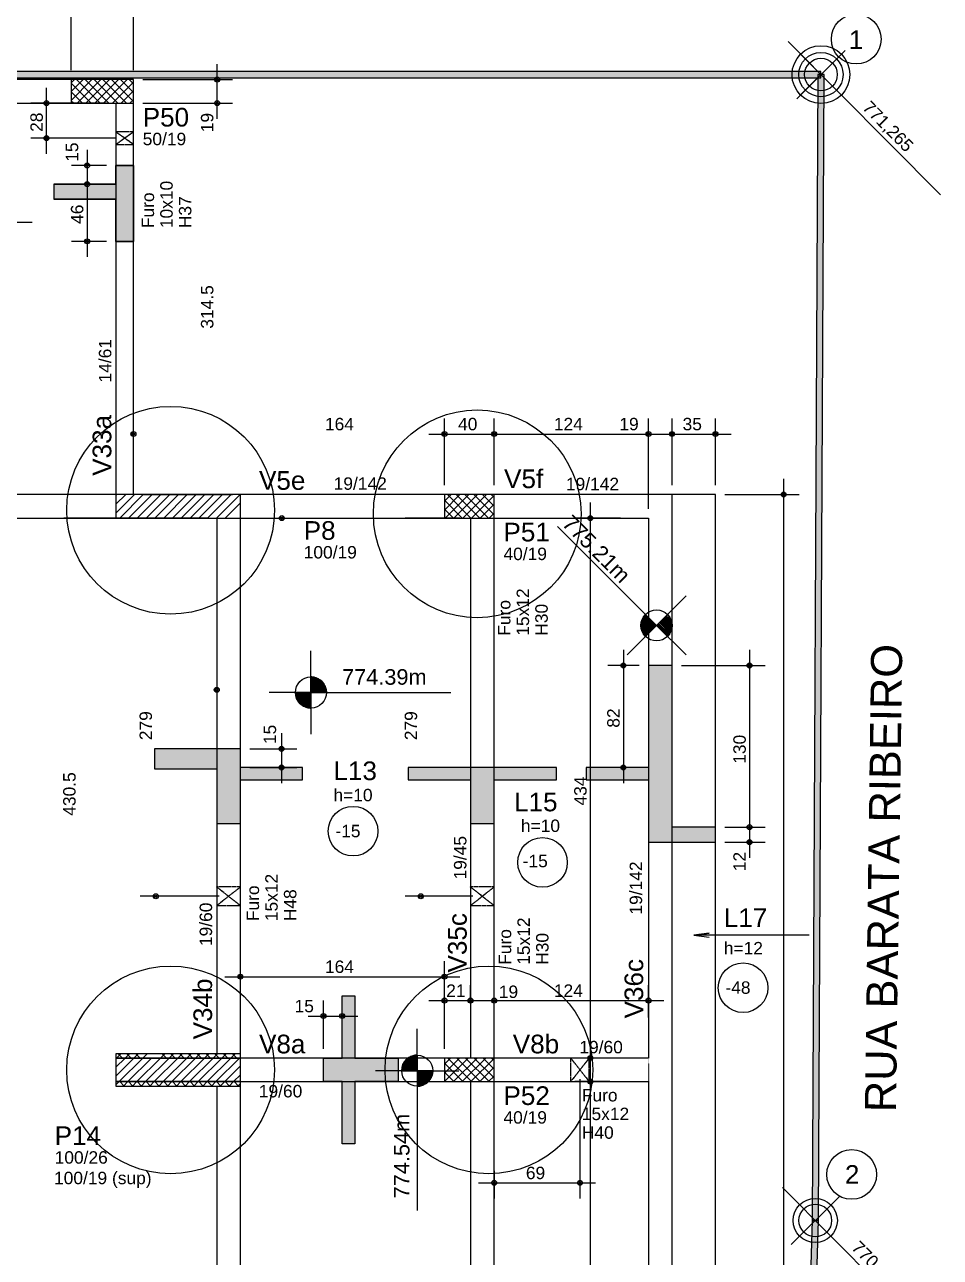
# Model space of a CAD drawing. Header units: millimetres. Extents: x 787 to 8287, y -592 to 17063.
# Drawn here: x 6269 to 7005, y 15050 to 16041 of the extents above; entities that cross this region are included whole.
import ezdxf

# ---------------------------------------------------------------- set-up
doc = ezdxf.new("R2010")
doc.units = ezdxf.units.MM
doc.linetypes.add('ESTILO_TQS_0001', pattern=[1, 0.7, -0.3])
doc.linetypes.add('ESTILO_TQS_0002', pattern=[0.4, 0.1, -0.3])
for name, color, linetype in [('1', 1, 'Continuous'), ('10', 10, 'Continuous'), ('3', 3, 'Continuous'), ('4', 4, 'Continuous'), ('6', 6, 'Continuous'), ('7', 7, 'Continuous'), ('Painéis', 200, 'Continuous')]:
    doc.layers.add(name, color=color, linetype=linetype)
doc.styles.get("Standard").update_dxf_attribs({"font": 'arial.ttf'})

msp = doc.modelspace()

# ---------------------------------------------------------------- linework, layer by layer
at = {"layer": '1', "linetype": 'Continuous'}
for p, q in [((6306.3, 16004.3), (6306.3, 16064.95)), ((6306.3, 16004.3), (6306.3, 16064.95)), ((6356.3, 16004.3), (6356.3, 16064.95)), ((6882.6, 16027.4), (7005, 15904.24)), ((6928.54, 16020.19), (6889.53, 15981.42)), ((6892.56, 15984.43), (6925.51, 16017.18)), ((6892.66, 16017.28), (6925.41, 15984.33)), ((6423.59, 15965.3), (6423.59, 16009.3)), ((6306.3, 15980.08), (6323.02, 15996.8)), ((6306.3, 15987.15), (6315.95, 15996.8)), ((6306.3, 15994.22), (6308.88, 15996.8)), ((6306.3, 15996.8), (6306.3, 15996.8)), ((6306.3, 15996.8), (6306.3, 15996.8)), ((6306.3, 15993.96), (6322.46, 15977.8)), ((6310.53, 15996.8), (6329.53, 15977.8)), ((6311.09, 15977.8), (6330.09, 15996.8)), ((6317.6, 15996.8), (6336.6, 15977.8)), ((6318.17, 15977.8), (6337.17, 15996.8)), ((6324.67, 15996.8), (6343.67, 15977.8)), ((6325.24, 15977.8), (6344.24, 15996.8)), ((6331.74, 15996.8), (6350.74, 15977.8)), ((6332.31, 15977.8), (6351.31, 15996.8)), ((6338.82, 15996.8), (6356.3, 15979.32)), ((6339.38, 15977.8), (6356.3, 15994.73)), ((6345.89, 15996.8), (6356.3, 15986.39)), ((6352.96, 15996.8), (6356.3, 15993.46)), ((6356.3, 15996.8), (6356.3, 15996.8)), ((6356.3, 15996.8), (6356.3, 15996.8)), ((6363.8, 15996.8), (6436.09, 15996.8)), ((6286.48, 15937.22), (6286.48, 15990.3)), ((6306.3, 15986.89), (6315.39, 15977.8)), ((6331.3, 15987.3), (6331.3, 15987.3)), ((6346.45, 15977.8), (6356.3, 15987.66)), ((6334.8, 15977.8), (6273.98, 15977.8)), ((6306.3, 15979.82), (6308.32, 15977.8)), ((6342.3, 15977.8), (6342.3, 15977.8)), ((6353.52, 15977.8), (6356.3, 15980.59)), ((6356.3, 15977.8), (6356.3, 15977.8)), ((6356.3, 15977.8), (6356.3, 15977.8)), ((6363.8, 15977.8), (6436.09, 15977.8)), ((6363.8, 15977.8), (6436.09, 15977.8)), ((6341.8, 15949.72), (6273.98, 15949.72)), ((6349.3, 15949.72), (6349.3, 15949.72)), ((6319.06, 15940.28), (6319.06, 15900.28)), ((6334.8, 15927.78), (6306.56, 15927.78)), ((6319.06, 15925.28), (6319.06, 15854.28)), ((6342.3, 15927.78), (6342.3, 15927.78)), ((6334.8, 15912.78), (6306.56, 15912.78)), ((6334.8, 15912.78), (6306.56, 15912.78)), ((6342.3, 15912.78), (6342.3, 15912.78)), ((6342.3, 15912.78), (6342.3, 15912.78)), ((6162.42, 15882.32), (6274.92, 15882.32)), ((6334.8, 15866.78), (6306.56, 15866.78)), ((6342.3, 15866.78), (6342.3, 15866.78)), ((6356.3, 15670.8), (6356.3, 15724.4)), ((6606.3, 15670.8), (6606.3, 15724.4)), ((6606.3, 15670.8), (6606.3, 15724.4)), ((6646.3, 15670.8), (6646.3, 15724.4)), ((6646.3, 15670.8), (6646.3, 15724.4)), ((6770.3, 15651.8), (6770.3, 15724.4)), ((6770.3, 15651.8), (6770.3, 15724.4)), ((6789.3, 15670.8), (6789.3, 15724.4)), ((6789.3, 15670.8), (6789.3, 15724.4)), ((6824.3, 15670.8), (6824.3, 15724.4)), ((6593.8, 15711.9), (6658.8, 15711.9)), ((6633.8, 15711.9), (6782.8, 15711.9)), ((6757.8, 15711.9), (6801.8, 15711.9)), ((6776.8, 15711.9), (6836.8, 15711.9)), ((6879.07, 14380.81), (6879.07, 15675.8)), ((6342.3, 15648.39), (6357.22, 15663.3)), ((6342.3, 15655.46), (6350.15, 15663.3)), ((6342.3, 15662.53), (6343.08, 15663.3)), ((6345.29, 15644.3), (6364.29, 15663.3)), ((6352.36, 15644.3), (6371.36, 15663.3)), ((6356.3, 15663.3), (6356.3, 15663.3)), ((6356.3, 15663.3), (6356.3, 15663.3)), ((6359.43, 15644.3), (6378.43, 15663.3)), ((6363.8, 15663.3), (6436.09, 15663.3)), ((6366.5, 15644.3), (6385.5, 15663.3)), ((6373.57, 15644.3), (6392.57, 15663.3)), ((6380.65, 15644.3), (6399.65, 15663.3)), ((6387.72, 15644.3), (6406.72, 15663.3)), ((6394.79, 15644.3), (6413.79, 15663.3)), ((6401.86, 15644.3), (6420.86, 15663.3)), ((6408.93, 15644.3), (6427.93, 15663.3)), ((6416, 15644.3), (6435, 15663.3)), ((6423.07, 15644.3), (6442.07, 15663.3)), ((6430.14, 15644.3), (6442.3, 15656.46)), ((6442.3, 15663.3), (6442.3, 15663.3)), ((6442.3, 15663.3), (6442.3, 15663.3)), ((6606.3, 15650.76), (6618.85, 15663.3)), ((6606.3, 15657.83), (6611.78, 15663.3)), ((6606.3, 15663.3), (6606.3, 15663.3)), ((6606.3, 15663.3), (6606.3, 15663.3)), ((6606.3, 15658.61), (6620.6, 15644.3)), ((6606.92, 15644.3), (6625.92, 15663.3)), ((6608.68, 15663.3), (6627.68, 15644.3)), ((6613.99, 15644.3), (6632.99, 15663.3)), ((6615.75, 15663.3), (6634.75, 15644.3)), ((6621.06, 15644.3), (6640.06, 15663.3)), ((6622.82, 15663.3), (6641.82, 15644.3)), ((6628.13, 15644.3), (6646.3, 15662.47)), ((6629.89, 15663.3), (6646.3, 15646.89)), ((6636.96, 15663.3), (6646.3, 15653.96)), ((6644.03, 15663.3), (6646.3, 15661.03)), ((6646.3, 15663.3), (6646.3, 15663.3)), ((6646.3, 15663.3), (6646.3, 15663.3)), ((6723.64, 15197.8), (6723.64, 15656.8)), ((6824.3, 15663.3), (6789.3, 15663.3)), ((6789.3, 15663.3), (6789.3, 15663.3)), ((6789.3, 15663.3), (6789.3, 15663.3)), ((6824.3, 14393.31), (6824.3, 15663.3)), ((6824.3, 15663.3), (6824.3, 15663.3)), ((6824.3, 15663.3), (6824.3, 15663.3)), ((6831.8, 15663.3), (6891.57, 15663.3)), ((6392.3, 15653.8), (6392.3, 15653.8)), ((6606.3, 15651.54), (6613.53, 15644.3)), ((6626.3, 15653.8), (6626.3, 15653.8)), ((6635.2, 15644.3), (6646.3, 15655.4)), ((6642.28, 15644.3), (6646.3, 15648.33)), ((6415.8, 15644.3), (6300.34, 15644.3)), ((6342.3, 15644.3), (6342.3, 15644.3)), ((6342.3, 15644.3), (6342.3, 15644.3)), ((6423.3, 15644.3), (6423.3, 15644.3)), ((6461.8, 15644.3), (6488.14, 15644.3)), ((6618.8, 15644.3), (6574.89, 15644.3)), ((6606.3, 15644.46), (6606.46, 15644.3)), ((6626.3, 15644.3), (6626.3, 15644.3)), ((6776.86, 15558.04), (6697.31, 15637.58)), ((6747.83, 15644.3), (6711.14, 15644.3)), ((6755.33, 15644.3), (6755.33, 15644.3)), ((6770.3, 15644.3), (6770.3, 15644.3)), ((6770.3, 15644.3), (6770.3, 15644.3)), ((6776.86, 15558.04), (6800.59, 15581.76)), ((6768.02, 15549.2), (6785.7, 15566.87)), ((6785.7, 15549.2), (6768.02, 15566.87)), ((6776.86, 15558.04), (6753.13, 15534.31)), ((6770.69, 15551.87), (6764.36, 15558.2)), ((6770.13, 15551.31), (6764.4, 15557.04)), ((6771.25, 15552.43), (6764.42, 15559.26)), ((6771.81, 15552.99), (6764.55, 15560.25)), ((6772.37, 15553.55), (6764.75, 15561.17)), ((6772.93, 15554.11), (6765.01, 15562.03)), ((6773.49, 15554.67), (6765.32, 15562.85)), ((6774.05, 15555.23), (6765.67, 15563.61)), ((6774.61, 15555.79), (6766.06, 15564.34)), ((6775.17, 15556.35), (6766.5, 15565.03)), ((6775.74, 15556.91), (6766.97, 15565.68)), ((6776.3, 15557.47), (6767.48, 15566.3)), ((6776.86, 15558.04), (6800.59, 15534.31)), ((6777.42, 15558.6), (6786.26, 15549.76)), ((6777.98, 15559.16), (6786.75, 15550.39)), ((6778.54, 15559.72), (6787.22, 15551.04)), ((6779.1, 15560.28), (6787.65, 15551.73)), ((6779.66, 15560.84), (6788.04, 15552.46)), ((6780.22, 15561.4), (6788.39, 15553.23)), ((6780.78, 15561.96), (6788.7, 15554.04)), ((6781.34, 15562.52), (6788.96, 15554.9)), ((6781.9, 15563.08), (6789.16, 15555.82)), ((6782.46, 15563.64), (6789.3, 15556.81)), ((6783.02, 15564.2), (6789.36, 15557.87)), ((6783.58, 15564.76), (6789.32, 15559.03)), ((6784.14, 15565.32), (6789.15, 15560.32)), ((6784.71, 15565.88), (6788.77, 15561.82)), ((6785.27, 15566.44), (6787.99, 15563.72)), ((6423.3, 15553.71), (6423.3, 15493.77)), ((6769.57, 15550.75), (6764.57, 15555.74)), ((6769.01, 15550.19), (6764.95, 15554.24)), ((6768.45, 15549.63), (6765.74, 15552.34)), ((6499.05, 15504.13), (6499.05, 15537.69)), ((6750.18, 15538.32), (6750.18, 15431.32)), ((6851.58, 15538.32), (6851.58, 15383.32)), ((6762.8, 15525.82), (6737.68, 15525.82)), ((6770.3, 15525.82), (6770.3, 15525.82)), ((6789.3, 15525.82), (6789.3, 15525.82)), ((6796.8, 15525.82), (6864.08, 15525.82)), ((6499.05, 15516.63), (6499.05, 15491.63)), ((6499.05, 15516.03), (6502.88, 15516.03)), ((6499.05, 15515.23), (6504.79, 15515.23)), ((6499.05, 15514.44), (6506.12, 15514.44)), ((6499.05, 15513.65), (6507.16, 15513.65)), ((6499.05, 15512.85), (6508, 15512.85)), ((6499.05, 15512.06), (6508.71, 15512.06)), ((6499.05, 15511.27), (6509.31, 15511.27)), ((6499.05, 15510.48), (6509.82, 15510.48)), ((6499.05, 15509.68), (6510.25, 15509.68)), ((6499.05, 15508.89), (6510.61, 15508.89)), ((6499.05, 15508.1), (6510.91, 15508.1)), ((6499.05, 15507.3), (6511.14, 15507.3)), ((6499.05, 15504.13), (6465.49, 15504.13)), ((6486.55, 15504.13), (6511.55, 15504.13)), ((6499.05, 15503.34), (6486.55, 15503.34)), ((6499.05, 15502.55), (6486.65, 15502.55)), ((6499.05, 15501.75), (6486.78, 15501.75)), ((6499.05, 15500.96), (6486.96, 15500.96)), ((6499.05, 15500.17), (6487.2, 15500.17)), ((6499.05, 15499.38), (6487.49, 15499.38)), ((6499.05, 15498.58), (6487.85, 15498.58)), ((6499.05, 15497.79), (6488.28, 15497.79)), ((6499.05, 15506.51), (6511.32, 15506.51)), ((6499.05, 15505.72), (6511.45, 15505.72)), ((6499.05, 15504.93), (6511.53, 15504.93)), ((6499.05, 15504.13), (6611.55, 15504.13)), ((6499.05, 15504.13), (6499.05, 15470.57)), ((6499.05, 15497), (6488.79, 15497)), ((6499.05, 15496.2), (6489.39, 15496.2)), ((6499.05, 15495.41), (6490.1, 15495.41)), ((6499.05, 15494.62), (6490.94, 15494.62)), ((6499.05, 15493.83), (6491.98, 15493.83)), ((6499.05, 15493.03), (6493.3, 15493.03)), ((6499.05, 15492.24), (6495.2, 15492.24)), ((6475.31, 15471.32), (6475.31, 15431.32)), ((6442.3, 15458.82), (6442.3, 15458.82)), ((6449.8, 15458.82), (6487.81, 15458.82)), ((6442.3, 15443.82), (6442.3, 15443.82)), ((6449.8, 15443.82), (6487.81, 15443.82)), ((6762.8, 15443.82), (6737.68, 15443.82)), ((6770.3, 15443.82), (6770.3, 15443.82)), ((6851.58, 15408.32), (6851.58, 15371.32)), ((6824.3, 15395.82), (6824.3, 15395.82)), ((6824.3, 15395.82), (6824.3, 15395.82)), ((6831.8, 15395.82), (6864.08, 15395.82)), ((6831.8, 15395.82), (6864.08, 15395.82)), ((6824.3, 15383.82), (6824.3, 15383.82)), ((6831.8, 15383.82), (6864.08, 15383.82)), ((6425.3, 15340.31), (6361.75, 15340.31)), ((6425.3, 15340.31), (6361.75, 15340.31)), ((6432.8, 15340.31), (6432.8, 15340.31)), ((6432.8, 15340.31), (6432.8, 15340.31)), ((6629.3, 15340.31), (6574.89, 15340.31)), ((6636.8, 15340.31), (6636.8, 15340.31)), ((6442.3, 15221.3), (6442.3, 15288.2)), ((6606.3, 15217.8), (6606.3, 15288.2)), ((6429.8, 15275.7), (6618.8, 15275.7)), ((6606.3, 15217.8), (6606.3, 15268.97)), ((6627.3, 15255.07), (6627.3, 15268.97)), ((6627.3, 15255.07), (6627.3, 15268.97)), ((6646.3, 15249.76), (6646.3, 15268.97)), ((6646.3, 15249.76), (6646.3, 15268.97)), ((6770.3, 15242.75), (6770.3, 15268.97)), ((6509.21, 15217.8), (6509.21, 15256.57)), ((6524.21, 15217.8), (6524.21, 15256.57)), ((6593.8, 15256.47), (6639.8, 15256.47)), ((6614.8, 15256.47), (6658.8, 15256.47)), ((6633.8, 15256.47), (6782.8, 15256.47)), ((6496.71, 15244.07), (6536.71, 15244.07)), ((6627.3, 15247.57), (6627.3, 15247.57)), ((6627.3, 15247.57), (6627.3, 15247.57)), ((6646.3, 15242.26), (6646.3, 15242.26)), ((6646.3, 15242.26), (6646.3, 15242.26)), ((6584.48, 15200.14), (6584.48, 15233.7)), ((6770.3, 15235.25), (6770.3, 15235.25)), ((6342.3, 15213.8), (6342.3, 15213.8)), ((6342.3, 15213.8), (6342.3, 15213.8)), ((6342.3, 15195.84), (6356.77, 15210.3)), ((6342.3, 15202.91), (6349.7, 15210.3)), ((6342.3, 15209.98), (6342.63, 15210.3)), ((6342.63, 15210.3), (6346.13, 15213.8)), ((6344, 15213.8), (6347.5, 15210.3)), ((6344.84, 15191.3), (6363.84, 15210.3)), ((6349.7, 15210.3), (6353.2, 15213.8)), ((6351.07, 15213.8), (6354.57, 15210.3)), ((6351.91, 15191.3), (6370.91, 15210.3)), ((6356.77, 15210.3), (6360.27, 15213.8)), ((6358.14, 15213.8), (6361.64, 15210.3)), ((6358.98, 15191.3), (6377.98, 15210.3)), ((6384.8, 15213.8), (6361.75, 15213.8)), ((6363.84, 15210.3), (6367.34, 15213.8)), ((6366.05, 15191.3), (6385.05, 15210.3)), ((6373.12, 15191.3), (6392.12, 15210.3)), ((6377.98, 15210.3), (6381.48, 15213.8)), ((6379.35, 15213.8), (6382.85, 15210.3)), ((6380.19, 15191.3), (6399.19, 15210.3)), ((6385.05, 15210.3), (6388.55, 15213.8)), ((6386.42, 15213.8), (6389.92, 15210.3)), ((6387.26, 15191.3), (6406.26, 15210.3)), ((6392.12, 15210.3), (6395.62, 15213.8)), ((6392.3, 15213.8), (6392.3, 15213.8)), ((6393.5, 15213.8), (6397, 15210.3)), ((6394.34, 15191.3), (6413.34, 15210.3)), ((6399.19, 15210.3), (6402.69, 15213.8)), ((6400.57, 15213.8), (6404.07, 15210.3)), ((6401.41, 15191.3), (6420.41, 15210.3)), ((6406.26, 15210.3), (6409.76, 15213.8)), ((6407.64, 15213.8), (6411.14, 15210.3)), ((6408.48, 15191.3), (6427.48, 15210.3)), ((6413.34, 15210.3), (6416.84, 15213.8)), ((6414.71, 15213.8), (6418.21, 15210.3)), ((6415.55, 15191.3), (6434.55, 15210.3)), ((6420.41, 15210.3), (6423.91, 15213.8)), ((6421.78, 15213.8), (6425.28, 15210.3)), ((6422.62, 15191.3), (6441.62, 15210.3)), ((6427.48, 15210.3), (6430.98, 15213.8)), ((6428.85, 15213.8), (6432.35, 15210.3)), ((6434.55, 15210.3), (6438.05, 15213.8)), ((6435.92, 15213.8), (6439.42, 15210.3)), ((6441.62, 15210.3), (6442.3, 15210.99)), ((6442.3, 15213.8), (6442.3, 15213.8)), ((6509.21, 15210.3), (6509.21, 15210.3)), ((6524.21, 15210.3), (6524.21, 15210.3)), ((6577.34, 15200.14), (6577.34, 15210.41)), ((6578.13, 15200.14), (6578.13, 15210.91)), ((6578.93, 15200.14), (6578.93, 15211.34)), ((6579.72, 15200.14), (6579.72, 15211.7)), ((6580.51, 15200.14), (6580.51, 15212)), ((6581.3, 15200.14), (6581.3, 15212.23)), ((6582.1, 15200.14), (6582.1, 15212.41)), ((6582.89, 15200.14), (6582.89, 15212.54)), ((6583.68, 15200.14), (6583.68, 15212.64)), ((6584.48, 15212.64), (6584.48, 15187.64)), ((6606.3, 15198.21), (6618.4, 15210.3)), ((6606.3, 15205.28), (6611.33, 15210.3)), ((6606.3, 15210.3), (6606.3, 15210.3)), ((6606.3, 15210.3), (6606.3, 15210.3)), ((6606.47, 15191.3), (6625.47, 15210.3)), ((6609.13, 15210.3), (6628.13, 15191.3)), ((6613.54, 15191.3), (6632.54, 15210.3)), ((6616.2, 15210.3), (6635.2, 15191.3)), ((6620.61, 15191.3), (6639.61, 15210.3)), ((6623.27, 15210.3), (6642.27, 15191.3)), ((6630.34, 15210.3), (6646.3, 15194.34)), ((6637.41, 15210.3), (6646.3, 15201.41)), ((6644.48, 15210.3), (6646.3, 15208.48)), ((6736.57, 15210.3), (6711.14, 15210.3)), ((6744.07, 15210.3), (6744.07, 15210.3)), ((6392.3, 15200.8), (6392.3, 15200.8)), ((6429.69, 15191.3), (6442.3, 15203.92)), ((6584.48, 15200.14), (6550.92, 15200.14)), ((6596.98, 15200.14), (6571.98, 15200.14)), ((6572.58, 15200.14), (6572.58, 15203.99)), ((6573.38, 15200.14), (6573.38, 15205.89)), ((6574.17, 15200.14), (6574.17, 15207.22)), ((6574.96, 15200.14), (6574.96, 15208.25)), ((6575.75, 15200.14), (6575.75, 15209.1)), ((6576.55, 15200.14), (6576.55, 15209.81)), ((6584.48, 15200.14), (6584.48, 15087.64)), ((6584.48, 15200.14), (6618.03, 15200.14)), ((6585.27, 15200.14), (6585.27, 15187.67)), ((6586.06, 15200.14), (6586.06, 15187.74)), ((6586.85, 15200.14), (6586.85, 15187.87)), ((6587.65, 15200.14), (6587.65, 15188.05)), ((6588.44, 15200.14), (6588.44, 15188.29)), ((6589.23, 15200.14), (6589.23, 15188.58)), ((6590.03, 15200.14), (6590.03, 15188.94)), ((6590.82, 15200.14), (6590.82, 15189.37)), ((6591.61, 15200.14), (6591.61, 15189.88)), ((6592.4, 15200.14), (6592.4, 15190.49)), ((6593.2, 15200.14), (6593.2, 15191.19)), ((6593.99, 15200.14), (6593.99, 15192.04)), ((6594.78, 15200.14), (6594.78, 15193.08)), ((6595.57, 15200.14), (6595.57, 15194.41)), ((6596.37, 15200.14), (6596.37, 15196.31)), ((6606.3, 15206.06), (6621.06, 15191.3)), ((6626.3, 15200.8), (6626.3, 15200.8)), ((6627.68, 15191.3), (6646.3, 15209.93)), ((6634.75, 15191.3), (6646.3, 15202.85)), ((6715.31, 15200.8), (6715.31, 15200.8)), ((6723.64, 14744.8), (6723.64, 15203.8)), ((6342.3, 15188.77), (6344.84, 15191.3)), ((6345.28, 15191.3), (6348.78, 15187.8)), ((6348.41, 15187.8), (6351.91, 15191.3)), ((6352.36, 15191.3), (6355.86, 15187.8)), ((6355.48, 15187.8), (6358.98, 15191.3)), ((6359.43, 15191.3), (6362.93, 15187.8)), ((6362.55, 15187.8), (6366.05, 15191.3)), ((6366.5, 15191.3), (6370, 15187.8)), ((6369.62, 15187.8), (6373.12, 15191.3)), ((6373.57, 15191.3), (6377.07, 15187.8)), ((6376.69, 15187.8), (6380.19, 15191.3)), ((6380.64, 15191.3), (6384.14, 15187.8)), ((6383.76, 15187.8), (6387.26, 15191.3)), ((6387.71, 15191.3), (6391.21, 15187.8)), ((6390.84, 15187.8), (6394.34, 15191.3)), ((6394.78, 15191.3), (6398.28, 15187.8)), ((6397.91, 15187.8), (6401.41, 15191.3)), ((6401.85, 15191.3), (6405.35, 15187.8)), ((6404.98, 15187.8), (6408.48, 15191.3)), ((6408.92, 15191.3), (6412.42, 15187.8)), ((6412.05, 15187.8), (6415.55, 15191.3)), ((6416, 15191.3), (6419.5, 15187.8)), ((6419.12, 15187.8), (6422.62, 15191.3)), ((6423.07, 15191.3), (6426.57, 15187.8)), ((6426.19, 15187.8), (6429.69, 15191.3)), ((6430.14, 15191.3), (6433.64, 15187.8)), ((6433.26, 15187.8), (6436.76, 15191.3)), ((6436.76, 15191.3), (6442.3, 15196.85)), ((6437.21, 15191.3), (6440.71, 15187.8)), ((6606.3, 15198.99), (6613.98, 15191.3)), ((6606.3, 15191.92), (6606.91, 15191.3)), ((6641.82, 15191.3), (6646.3, 15195.78)), ((6739.31, 15191.3), (6711.14, 15191.3)), ((6715.31, 15193.3), (6715.31, 15097.44)), ((6746.81, 15191.3), (6746.81, 15191.3)), ((6342.3, 15187.8), (6342.3, 15187.8)), ((6342.3, 15187.8), (6342.3, 15187.8)), ((6342.3, 15187.8), (6342.3, 15187.8)), ((6440.33, 15187.8), (6442.3, 15189.77)), ((6646.3, 15127.05), (6646.3, 15127.05)), ((6646.3, 15119.55), (6646.3, 15097.44)), ((6633.8, 15109.94), (6727.81, 15109.94)), ((6878.04, 15106.31), (7000.44, 14983.15)), ((6923.98, 15099.1), (6884.97, 15060.33))]:
    msp.add_line(p, q, dxfattribs=at)
at = {"layer": '1', "linetype": 'ESTILO_TQS_0002'}
msp.add_line((6770.3, 15210.3), (6770.3, 15191.3), dxfattribs=at)
at = {"layer": '1', "linetype": 'Continuous'}
for points in [[(6909.04, 15998.3), (6909.04, 16003.3), (1430.05, 16003.3), (1430.05, 15998.3), (6909.04, 15998.3)], [(6306.3, 15996.8), (5982.81, 15996.8)], [(6901.96, 15079.74), (6906.96, 15079.72), (6911.54, 16000.79), (6906.54, 16000.82), (6901.96, 15079.74)], [(5982.81, 15977.8), (6306.3, 15977.8)], [(6342.3, 15977.8), (6342.3, 15663.3)], [(6356.3, 15663.3), (6356.3, 15977.8)], [(6342.3, 15663.3), (5951.81, 15663.3)], [(6606.3, 15663.3), (6442.3, 15663.3)], [(6789.3, 15663.3), (6646.3, 15663.3)], [(6789.3, 15200.8), (6789.3, 15663.3)], [(5951.81, 15644.3), (6342.3, 15644.3)], [(6423.3, 15644.3), (6423.3, 15213.8)], [(6442.3, 15644.3), (6606.3, 15644.3)], [(6442.3, 15213.8), (6442.3, 15644.3)], [(6627.3, 15644.3), (6627.3, 15210.3)], [(6646.3, 15644.3), (6770.3, 15644.3)], [(6646.3, 15210.3), (6646.3, 15644.3)], [(6770.3, 15644.3), (6770.3, 15210.3)], [(6768.02, 15549.2), (6776.86, 15558.04), (6768.02, 15566.87), (6767.7, 15566.55), (6767.18, 15565.95), (6766.7, 15565.32), (6766.23, 15564.62), (6765.85, 15563.96), (6765.47, 15563.18), (6765.14, 15562.38), (6764.87, 15561.58), (6764.64, 15560.68), (6764.47, 15559.69), (6764.37, 15558.6), (6764.36, 15557.75), (6764.43, 15556.7), (6764.52, 15556.03), (6764.65, 15555.33), (6764.86, 15554.54), (6765.1, 15553.79), (6765.55, 15552.7), (6766.03, 15551.79), (6766.46, 15551.1), (6767.03, 15550.3), (6767.54, 15549.71), (6768.02, 15549.2)], [(6785.7, 15566.87), (6776.86, 15558.04), (6785.7, 15549.2), (6786.01, 15549.52), (6786.53, 15550.12), (6787.02, 15550.75), (6787.48, 15551.45), (6787.86, 15552.11), (6788.25, 15552.89), (6788.58, 15553.69), (6788.84, 15554.49), (6789.07, 15555.4), (6789.25, 15556.38), (6789.34, 15557.47), (6789.35, 15558.32), (6789.29, 15559.37), (6789.19, 15560.04), (6789.06, 15560.74), (6788.86, 15561.53), (6788.61, 15562.29), (6788.16, 15563.37), (6787.68, 15564.28), (6787.25, 15564.97), (6786.68, 15565.77), (6786.18, 15566.37), (6785.7, 15566.87)], [(6499.05, 15516.63), (6499.05, 15504.13), (6511.55, 15504.13), (6511.54, 15504.59), (6511.49, 15505.38), (6511.38, 15506.17), (6511.22, 15506.99), (6511.02, 15507.72), (6510.75, 15508.55), (6510.41, 15509.35), (6510.03, 15510.11), (6509.56, 15510.91), (6508.98, 15511.73), (6508.28, 15512.56), (6507.69, 15513.17), (6506.9, 15513.86), (6506.36, 15514.28), (6505.77, 15514.67), (6505.06, 15515.09), (6504.36, 15515.45), (6503.28, 15515.9), (6502.29, 15516.21), (6501.5, 15516.39), (6500.53, 15516.54), (6499.75, 15516.61), (6499.05, 15516.63)], [(6499.05, 15491.63), (6499.05, 15504.13), (6486.55, 15504.13), (6486.56, 15503.68), (6486.61, 15502.89), (6486.72, 15502.1), (6486.88, 15501.28), (6487.08, 15500.54), (6487.36, 15499.72), (6487.69, 15498.92), (6488.07, 15498.16), (6488.54, 15497.36), (6489.12, 15496.54), (6489.82, 15495.7), (6490.41, 15495.1), (6491.21, 15494.4), (6491.75, 15493.99), (6492.33, 15493.59), (6493.04, 15493.17), (6493.74, 15492.82), (6494.83, 15492.37), (6495.81, 15492.06), (6496.61, 15491.87), (6497.57, 15491.72), (6498.35, 15491.65), (6499.05, 15491.63)], [(6899.63, 15309.09), (6806.9, 15309.09), (6819.29, 15310.73), (6806.9, 15309.09), (6819.29, 15307.46)], [(6606.3, 15210.3), (6442.3, 15210.3)], [(6571.98, 15200.14), (6584.48, 15200.14), (6584.48, 15212.64), (6584.02, 15212.63), (6583.23, 15212.58), (6582.44, 15212.48), (6581.62, 15212.31), (6580.88, 15212.12), (6580.06, 15211.84), (6579.26, 15211.5), (6578.5, 15211.12), (6577.7, 15210.65), (6576.88, 15210.07), (6576.04, 15209.37), (6575.44, 15208.78), (6574.74, 15207.99), (6574.33, 15207.45), (6573.93, 15206.86), (6573.52, 15206.16), (6573.16, 15205.45), (6572.71, 15204.37), (6572.4, 15203.38), (6572.22, 15202.59), (6572.06, 15201.62), (6571.99, 15200.84), (6571.98, 15200.14)], [(6770.3, 15210.3), (6646.3, 15210.3)], [(6596.98, 15200.14), (6584.48, 15200.14), (6584.48, 15187.64), (6584.93, 15187.65), (6585.72, 15187.71), (6586.51, 15187.81), (6587.33, 15187.97), (6588.07, 15188.17), (6588.89, 15188.45), (6589.69, 15188.78), (6590.45, 15189.16), (6591.25, 15189.64), (6592.07, 15190.21), (6592.91, 15190.91), (6593.51, 15191.51), (6594.21, 15192.3), (6594.62, 15192.84), (6595.02, 15193.42), (6595.43, 15194.13), (6595.79, 15194.84), (6596.24, 15195.92), (6596.55, 15196.91), (6596.73, 15197.7), (6596.89, 15198.66), (6596.96, 15199.44), (6596.98, 15200.14)], [(6789.3, 14747.8), (6789.3, 15200.8)], [(6442.3, 15191.3), (6606.3, 15191.3)], [(6627.3, 15191.3), (6627.3, 14757.3)], [(6646.3, 15191.3), (6770.3, 15191.3)], [(6646.3, 14757.3), (6646.3, 15191.3)], [(6770.3, 15191.3), (6770.3, 14757.3)], [(6423.3, 15187.8), (6423.3, 14757.3)], [(6442.3, 14757.3), (6442.3, 15187.8)], [(6881.28, 14388.73), (6886.28, 14388.58), (6906.96, 15079.66), (6901.96, 15079.8), (6881.28, 14388.73)]]:
    msp.add_lwpolyline(points, dxfattribs=at)
at = {"layer": '1', "linetype": 'ESTILO_TQS_0001'}
for points in [[(6349.3, 15949.72), (6356.3, 15944.72), (6356.3, 15954.72), (6349.3, 15949.72), (6356.3, 15954.72), (6342.3, 15954.72), (6349.3, 15949.72), (6342.3, 15954.72), (6342.3, 15944.72), (6349.3, 15949.72), (6342.3, 15944.72), (6356.3, 15944.72), (6349.3, 15949.72)], [(6432.8, 15340.31), (6442.3, 15332.81), (6442.3, 15347.81), (6432.8, 15340.31), (6442.3, 15347.81), (6423.3, 15347.81), (6432.8, 15340.31), (6423.3, 15347.81), (6423.3, 15332.81), (6432.8, 15340.31), (6423.3, 15332.81), (6442.3, 15332.81), (6432.8, 15340.31)], [(6636.8, 15340.31), (6646.3, 15332.81), (6646.3, 15347.81), (6636.8, 15340.31), (6646.3, 15347.81), (6627.3, 15347.81), (6636.8, 15340.31), (6627.3, 15347.81), (6627.3, 15332.81), (6636.8, 15340.31), (6627.3, 15332.81), (6646.3, 15332.81), (6636.8, 15340.31)], [(6715.31, 15200.8), (6707.81, 15191.3), (6722.81, 15191.3), (6715.31, 15200.8), (6722.81, 15191.3), (6722.81, 15210.3), (6715.31, 15200.8), (6722.81, 15210.3), (6707.81, 15210.3), (6715.31, 15200.8), (6707.81, 15210.3), (6707.81, 15191.3), (6715.31, 15200.8)]]:
    msp.add_lwpolyline(points, dxfattribs=at)
at = {"layer": '1', "linetype": 'Continuous'}
for centre, radius in [((6937.37, 16029.34), 20), ((6909.04, 16000.8), 23.23), ((6909.04, 16000.8), 17.77), ((6909.04, 16000.8), 13.12), ((6423.59, 15996.8), 2), ((6423.59, 15996.8), 1), ((6286.48, 15977.8), 2), ((6286.48, 15977.8), 1), ((6423.59, 15977.8), 2), ((6423.59, 15977.8), 2), ((6423.59, 15977.8), 1), ((6423.59, 15977.8), 1), ((6286.48, 15949.72), 2), ((6286.48, 15949.72), 1), ((6319.06, 15927.78), 2), ((6319.06, 15927.78), 1), ((6319.06, 15912.78), 2), ((6319.06, 15912.78), 2), ((6319.06, 15912.78), 1), ((6319.06, 15912.78), 1), ((6319.06, 15866.78), 2), ((6319.06, 15866.78), 1), ((6356.3, 15711.9), 2), ((6356.3, 15711.9), 1), ((6606.3, 15711.9), 2), ((6606.3, 15711.9), 2), ((6606.3, 15711.9), 1), ((6606.3, 15711.9), 1), ((6646.3, 15711.9), 2), ((6646.3, 15711.9), 2), ((6646.3, 15711.9), 1), ((6646.3, 15711.9), 1), ((6770.3, 15711.9), 2), ((6770.3, 15711.9), 2), ((6770.3, 15711.9), 1), ((6770.3, 15711.9), 1), ((6789.3, 15711.9), 2), ((6789.3, 15711.9), 2), ((6789.3, 15711.9), 1), ((6789.3, 15711.9), 1), ((6824.3, 15711.9), 2), ((6824.3, 15711.9), 1), ((6879.07, 15663.3), 2), ((6879.07, 15663.3), 1), ((6475.64, 15644.3), 2), ((6723.64, 15644.3), 2), ((6475.64, 15644.3), 1), ((6723.64, 15644.3), 1), ((6776.86, 15558.04), 12.5), ((6750.18, 15525.82), 2), ((6851.58, 15525.82), 2), ((6750.18, 15525.82), 1), ((6851.58, 15525.82), 1), ((6423.3, 15506.27), 2), ((6423.3, 15506.27), 1), ((6499.05, 15504.13), 12.5), ((6475.31, 15458.82), 2), ((6475.31, 15458.82), 1), ((6475.31, 15443.82), 2), ((6475.31, 15443.82), 1), ((6750.18, 15443.82), 2), ((6750.18, 15443.82), 1), ((6851.58, 15395.82), 2), ((6851.58, 15395.82), 2), ((6851.58, 15395.82), 1), ((6851.58, 15395.82), 1), ((6851.58, 15383.82), 2), ((6851.58, 15383.82), 1), ((6374.25, 15340.31), 2), ((6374.25, 15340.31), 2), ((6374.25, 15340.31), 1), ((6374.25, 15340.31), 1), ((6587.39, 15340.31), 2), ((6587.39, 15340.31), 1), ((6442.3, 15275.7), 2), ((6442.3, 15275.7), 1), ((6606.3, 15275.7), 2), ((6606.3, 15275.7), 1), ((6606.3, 15256.47), 2), ((6606.3, 15256.47), 1), ((6627.3, 15256.47), 2), ((6627.3, 15256.47), 2), ((6627.3, 15256.47), 1), ((6627.3, 15256.47), 1), ((6646.3, 15256.47), 2), ((6646.3, 15256.47), 2), ((6646.3, 15256.47), 1), ((6646.3, 15256.47), 1), ((6770.3, 15256.47), 2), ((6770.3, 15256.47), 1), ((6509.21, 15244.07), 2), ((6509.21, 15244.07), 1), ((6524.21, 15244.07), 2), ((6524.21, 15244.07), 1), ((6584.48, 15200.14), 12.5), ((6723.64, 15210.3), 2), ((6723.64, 15210.3), 1), ((6723.64, 15191.3), 2), ((6723.64, 15191.3), 1), ((6933.72, 15116.75), 20), ((6646.3, 15109.94), 2), ((6646.3, 15109.94), 1), ((6715.31, 15109.94), 2), ((6715.31, 15109.94), 1), ((6904.46, 15079.73), 17.77), ((6904.48, 15079.71), 13.12)]:
    msp.add_circle(centre, radius, dxfattribs=at)
for points in [[(6909.04, 15998.3), (6909.04, 16003.3), (1430.05, 16003.3)], [(6909.04, 15998.3), (1430.05, 16003.3), (1430.05, 15998.3)], [(6909.04, 15998.3), (1430.05, 15998.3), (6909.04, 15998.3)], [(6901.96, 15079.74), (6911.54, 16000.79), (6906.54, 16000.82)], [(6901.96, 15079.74), (6906.54, 16000.82), (6901.96, 15079.74)], [(6901.96, 15079.74), (6906.96, 15079.72), (6911.54, 16000.79)], [(6881.28, 14388.73), (6906.96, 15079.66), (6901.96, 15079.8)], [(6881.28, 14388.73), (6901.96, 15079.8), (6881.28, 14388.73)], [(6881.28, 14388.73), (6886.28, 14388.58), (6906.96, 15079.66)]]:
    msp.add_solid(points, dxfattribs=at)
at = {"layer": '10', "linetype": 'Continuous'}
for points in [[(6292.3, 15900.78), (6342.3, 15900.78), (6342.3, 15866.78), (6349.3, 15866.78), (6356.3, 15866.78), (6356.3, 15927.78), (6342.3, 15927.78), (6342.3, 15912.78), (6292.3, 15912.78), (6292.3, 15900.78)], [(6720.3, 15433.82), (6770.3, 15433.82), (6770.3, 15383.82), (6824.3, 15383.82), (6824.3, 15395.82), (6789.3, 15395.82), (6789.3, 15525.82), (6770.3, 15525.82), (6770.3, 15443.82), (6720.3, 15443.82), (6720.3, 15433.82)], [(6423.3, 15398.82), (6442.3, 15398.82), (6442.3, 15433.82), (6492.3, 15433.82), (6492.3, 15443.82), (6442.3, 15443.82), (6442.3, 15458.82), (6373.3, 15458.82), (6373.3, 15442.82), (6423.3, 15442.82), (6423.3, 15398.82)], [(6627.3, 15443.82), (6577.3, 15443.82), (6577.3, 15433.82), (6627.3, 15433.82), (6627.3, 15398.82), (6646.3, 15398.82), (6646.3, 15433.82), (6696.3, 15433.82), (6696.3, 15443.82), (6646.3, 15443.82), (6627.3, 15443.82)], [(6524.21, 15141.3), (6524.21, 15191.3), (6509.21, 15191.3), (6509.21, 15210.3), (6524.21, 15210.3), (6524.21, 15260.3), (6534.21, 15260.3), (6534.21, 15210.3), (6569.21, 15210.3), (6569.21, 15191.3), (6534.21, 15191.3), (6534.21, 15141.3), (6524.21, 15141.3)]]:
    msp.add_lwpolyline(points, dxfattribs=at)
at = {"layer": '3', "linetype": 'Continuous'}
for centre in [(6532.91, 15392.65), (6685.19, 15367.52), (6846.45, 15266.81)]:
    msp.add_circle(centre, 19.93, dxfattribs=at)
at = {"layer": '6', "linetype": 'Continuous'}
for p, q in [((6342.3, 15912.78), (6342.3, 15927.78)), ((6342.3, 15927.78), (6356.3, 15927.78)), ((6356.3, 15927.78), (6356.3, 15866.78)), ((6292.3, 15912.78), (6342.3, 15912.78)), ((6342.3, 15900.78), (6292.3, 15900.78)), ((6342.3, 15866.78), (6342.3, 15900.78)), ((6356.3, 15866.78), (6342.3, 15866.78)), ((6770.3, 15525.82), (6770.3, 15443.82)), ((6789.3, 15525.82), (6770.3, 15525.82)), ((6789.3, 15395.82), (6789.3, 15525.82)), ((6442.3, 15458.82), (6373.3, 15458.82)), ((6442.3, 15443.82), (6442.3, 15458.82)), ((6373.3, 15442.82), (6423.3, 15442.82)), ((6423.3, 15442.82), (6423.3, 15398.82)), ((6492.3, 15443.82), (6442.3, 15443.82)), ((6627.3, 15443.82), (6577.3, 15443.82)), ((6627.3, 15443.82), (6627.3, 15443.82)), ((6646.3, 15443.82), (6627.3, 15443.82)), ((6696.3, 15443.82), (6646.3, 15443.82)), ((6646.3, 15443.82), (6646.3, 15443.82)), ((6770.3, 15443.82), (6720.3, 15443.82)), ((6442.3, 15398.82), (6442.3, 15433.82)), ((6442.3, 15433.82), (6492.3, 15433.82)), ((6577.3, 15433.82), (6627.3, 15433.82)), ((6627.3, 15433.82), (6627.3, 15398.82)), ((6646.3, 15398.82), (6646.3, 15433.82)), ((6646.3, 15433.82), (6696.3, 15433.82)), ((6720.3, 15433.82), (6770.3, 15433.82)), ((6770.3, 15433.82), (6770.3, 15383.82)), ((6423.3, 15398.82), (6442.3, 15398.82)), ((6627.3, 15398.82), (6646.3, 15398.82)), ((6824.3, 15395.82), (6789.3, 15395.82)), ((6824.3, 15383.82), (6824.3, 15395.82)), ((6770.3, 15383.82), (6824.3, 15383.82)), ((6524.21, 15210.3), (6524.21, 15260.3)), ((6534.21, 15260.3), (6534.21, 15210.3)), ((6509.21, 15191.3), (6509.21, 15210.3)), ((6509.21, 15210.3), (6524.21, 15210.3)), ((6534.21, 15210.3), (6569.21, 15210.3)), ((6569.21, 15210.3), (6569.21, 15191.3)), ((6524.21, 15191.3), (6509.21, 15191.3)), ((6524.21, 15141.3), (6524.21, 15191.3)), ((6569.21, 15191.3), (6534.21, 15191.3)), ((6534.21, 15191.3), (6534.21, 15141.3))]:
    msp.add_line(p, q, dxfattribs=at)
for points in [[(6306.3, 15977.8), (6356.3, 15977.8), (6356.3, 15996.8), (6306.3, 15996.8), (6306.3, 15977.8)], [(6342.3, 15644.3), (6442.3, 15644.3), (6442.3, 15663.3), (6342.3, 15663.3), (6342.3, 15644.3)], [(6606.3, 15644.3), (6646.3, 15644.3), (6646.3, 15663.3), (6606.3, 15663.3), (6606.3, 15644.3)], [(6442.3, 15210.3), (6442.3, 15213.8), (6342.3, 15213.8), (6342.3, 15210.3), (6442.3, 15210.3)], [(6342.3, 15191.3), (6442.3, 15191.3), (6442.3, 15210.3), (6342.3, 15210.3), (6342.3, 15191.3)], [(6606.3, 15191.3), (6646.3, 15191.3), (6646.3, 15210.3), (6606.3, 15210.3), (6606.3, 15191.3)], [(6442.3, 15187.8), (6442.3, 15191.3), (6342.3, 15191.3), (6342.3, 15187.8), (6442.3, 15187.8)]]:
    msp.add_lwpolyline(points, dxfattribs=at)
for points in [[(6356.3, 15927.78), (6342.3, 15927.78), (6349.3, 15866.78)], [(6342.3, 15927.78), (6342.3, 15912.78), (6349.3, 15866.78)], [(6349.3, 15866.78), (6356.3, 15866.78), (6356.3, 15927.78)], [(6342.3, 15912.78), (6292.3, 15912.78), (6342.3, 15900.78)], [(6342.3, 15900.78), (6292.3, 15912.78), (6292.3, 15900.78)], [(6349.3, 15866.78), (6342.3, 15912.78), (6342.3, 15900.78)], [(6342.3, 15900.78), (6342.3, 15866.78), (6349.3, 15866.78)], [(6789.3, 15395.82), (6789.3, 15525.82), (6770.3, 15525.82)], [(6789.3, 15395.82), (6770.3, 15525.82), (6770.3, 15443.82)], [(6373.3, 15442.82), (6423.3, 15442.82), (6373.3, 15458.82)], [(6423.3, 15442.82), (6442.3, 15458.82), (6373.3, 15458.82)], [(6423.3, 15442.82), (6442.3, 15398.82), (6442.3, 15458.82)], [(6442.3, 15398.82), (6442.3, 15433.82), (6442.3, 15458.82)], [(6442.3, 15458.82), (6442.3, 15433.82), (6442.3, 15443.82)], [(6423.3, 15442.82), (6423.3, 15398.82), (6442.3, 15398.82)], [(6442.3, 15433.82), (6492.3, 15433.82), (6442.3, 15443.82)], [(6442.3, 15443.82), (6492.3, 15433.82), (6492.3, 15443.82)], [(6627.3, 15443.82), (6577.3, 15443.82), (6577.3, 15433.82)], [(6627.3, 15443.82), (6577.3, 15433.82), (6627.3, 15433.82)], [(6627.3, 15443.82), (6627.3, 15433.82), (6627.3, 15398.82)], [(6627.3, 15443.82), (6627.3, 15398.82), (6646.3, 15398.82)], [(6627.3, 15443.82), (6646.3, 15398.82), (6646.3, 15433.82)], [(6627.3, 15443.82), (6646.3, 15433.82), (6696.3, 15433.82)], [(6627.3, 15443.82), (6696.3, 15433.82), (6696.3, 15443.82)], [(6627.3, 15443.82), (6696.3, 15443.82), (6646.3, 15443.82)], [(6627.3, 15443.82), (6646.3, 15443.82), (6627.3, 15443.82)], [(6770.3, 15443.82), (6720.3, 15443.82), (6720.3, 15433.82)], [(6770.3, 15443.82), (6720.3, 15433.82), (6770.3, 15433.82)], [(6789.3, 15395.82), (6770.3, 15443.82), (6770.3, 15433.82)], [(6789.3, 15395.82), (6770.3, 15433.82), (6770.3, 15383.82)], [(6789.3, 15395.82), (6770.3, 15383.82), (6824.3, 15383.82)], [(6789.3, 15395.82), (6824.3, 15383.82), (6824.3, 15395.82)], [(6534.21, 15141.3), (6524.21, 15141.3), (6534.21, 15260.3)], [(6524.21, 15141.3), (6524.21, 15191.3), (6534.21, 15260.3)], [(6534.21, 15260.3), (6524.21, 15191.3), (6524.21, 15210.3)], [(6524.21, 15210.3), (6524.21, 15260.3), (6534.21, 15260.3)], [(6534.21, 15210.3), (6534.21, 15260.3), (6534.21, 15141.3)], [(6524.21, 15191.3), (6509.21, 15191.3), (6524.21, 15210.3)], [(6524.21, 15210.3), (6509.21, 15191.3), (6509.21, 15210.3)], [(6569.21, 15210.3), (6534.21, 15191.3), (6534.21, 15210.3)], [(6534.21, 15210.3), (6534.21, 15141.3), (6534.21, 15191.3)], [(6569.21, 15210.3), (6569.21, 15191.3), (6534.21, 15191.3)]]:
    msp.add_solid(points, dxfattribs=at)
at = {"layer": 'Painéis', "color": 5}
for centre in [(6386.2, 15650.6), (6632.71, 15647.73), (6386.2, 15200.76), (6642.1, 15200.76)]:
    msp.add_circle(centre, 83.49, dxfattribs=at)

# ---------------------------------------------------------------- texts
at = {"layer": '1', "linetype": 'Continuous'}
for s, height, rotation, p in [('1', 15, 359.822, (6931.34, 16021.36)), ('771,265', 10, 314.822, (6941.7, 15973.56)), ('28', 10, 90, (6283.48, 15954.76)), ('19', 10, 90, (6420.59, 15954.47)), ('15', 10, 90, (6311.93, 15930.73)), ('10x10', 10, 90, (6387.9, 15877.38)), ('Furo', 10, 90, (6372.9, 15877.38)), ('46', 10, 90, (6316.06, 15880.78)), ('H37', 10, 90, (6402.9, 15877.38)), ('314.5', 10, 90, (6420.59, 15796.55)), ('775.21m', 12.5, 315, (6700.18, 15639.09)), ('15x12', 10, 90, (6674.38, 15549.76)), ('Furo', 10, 90, (6659.38, 15549.76)), ('H30', 10, 90, (6689.38, 15549.76)), ('279', 10, 90, (6371.25, 15465.79)), ('279', 10, 90, (6584.39, 15465.78)), ('82', 10, 90, (6747.18, 15475.82)), ('15', 10, 90, (6471.01, 15462.65)), ('130', 10, 90, (6848.58, 15446.82)), ('430.5', 10, 90, (6309.84, 15405.05)), ('434', 10, 90, (6720.64, 15413.3)), ('12', 10, 90, (6848.58, 15360.48)), ('15x12', 10, 90, (6472.3, 15320.31)), ('Furo', 10, 90, (6457.3, 15320.31)), ('H48', 10, 90, (6487.3, 15320.31)), ('15x12', 10, 90, (6675, 15285.23)), ('Furo', 10, 90, (6660, 15285.23)), ('H30', 10, 90, (6690, 15285.23)), ('774.54m', 12.5, 90, (6578.23, 15097.5)), ('2', 15, 359.822, (6928.27, 15109.23)), ('770,468', 10, 314.822, (6932.9, 15057.22))]:
    msp.add_text(s, height=height, rotation=rotation, dxfattribs=at).set_placement(p)
for s, height, p in [('164', 10, (6510.3, 15714.9)), ('40', 10, (6617.3, 15714.9)), ('124', 10, (6694.3, 15714.9)), ('19', 10, (6746.97, 15714.9)), ('35', 10, (6797.8, 15714.9)), ('774.39m', 12.5, (6524.05, 15510.38)), ('164', 10, (6510.3, 15278.7)), ('21', 10, (6607.8, 15259.47)), ('124', 10, (6694.3, 15259.47)), ('19', 10, (6650.06, 15258.57)), ('15', 10, (6485.88, 15247.07)), ('Furo', 10, (6716.8, 15175.4)), ('15x12', 10, (6716.8, 15160.4)), ('H40', 10, (6716.8, 15145.4)), ('69', 10, (6671.81, 15112.94))]:
    msp.add_text(s, height=height, dxfattribs=at).set_placement(p)
at = {"layer": '3', "linetype": 'Continuous'}
for s, p in [('50/19', (6363.8, 15944.05)), ('19/142', (6517.3, 15667.05)), ('19/142', (6703.99, 15666.72)), ('100/19', (6493.22, 15611.85)), ('40/19', (6653.8, 15610.55)), ('h=10', (6517.12, 15416.69)), ('h=10', (6667.81, 15392)), ('-15', (6518.69, 15387.76)), ('-15', (6669.25, 15363.66)), ('h=12', (6830.93, 15293.6)), ('-48', (6832.23, 15261.92)), ('19/60', (6714.81, 15214.08)), ('19/60', (6457.12, 15178.66)), ('40/19', (6653.8, 15157.55)), ('100/26', (6293, 15125.38)), ('100/19 (sup)', (6292.5, 15108.87))]:
    msp.add_text(s, height=10, dxfattribs=at).set_placement(p)
for s, p in [('14/61', (6338.55, 15753.3)), ('19/45', (6624.01, 15353.84)), ('19/142', (6765.25, 15325.62)), ('19/60', (6419.55, 15300.3))]:
    msp.add_text(s, height=10, rotation=90, dxfattribs=at).set_placement(p)
at = {"layer": '4', "linetype": 'Continuous'}
for s, p in [('V33a', (6338.55, 15678.3)), ('V35c', (6624.25, 15279.06)), ('V36c', (6766.11, 15242.15)), ('V34b', (6419.55, 15225.3))]:
    msp.add_text(s, height=15, rotation=90, dxfattribs=at).set_placement(p)
for s, p in [('V5e', (6457.3, 15667.05)), ('V5f', (6654.31, 15668.39)), ('L13', (6517.12, 15433.69)), ('L15', (6662.34, 15408.62)), ('L17', (6830.93, 15315.6)), ('V8b', (6661.3, 15214.05)), ('V8a', (6457.3, 15214.05))]:
    msp.add_text(s, height=15, dxfattribs=at).set_placement(p)
at = {"layer": '6', "linetype": 'Continuous'}
for s, p in [('P50', (6363.8, 15959.05)), ('P8', (6493.22, 15626.85)), ('P51', (6653.8, 15625.55)), ('P52', (6653.8, 15172.55)), ('P14', (6293, 15140.38))]:
    msp.add_text(s, height=15, dxfattribs=at).set_placement(p)
at = {"layer": '7', "linetype": 'Continuous'}
msp.add_text('RUA BARATA RIBEIRO', height=25, rotation=89.214, dxfattribs=at).set_placement((6969.28, 15166.59))

doc.saveas('drawing.dxf')
